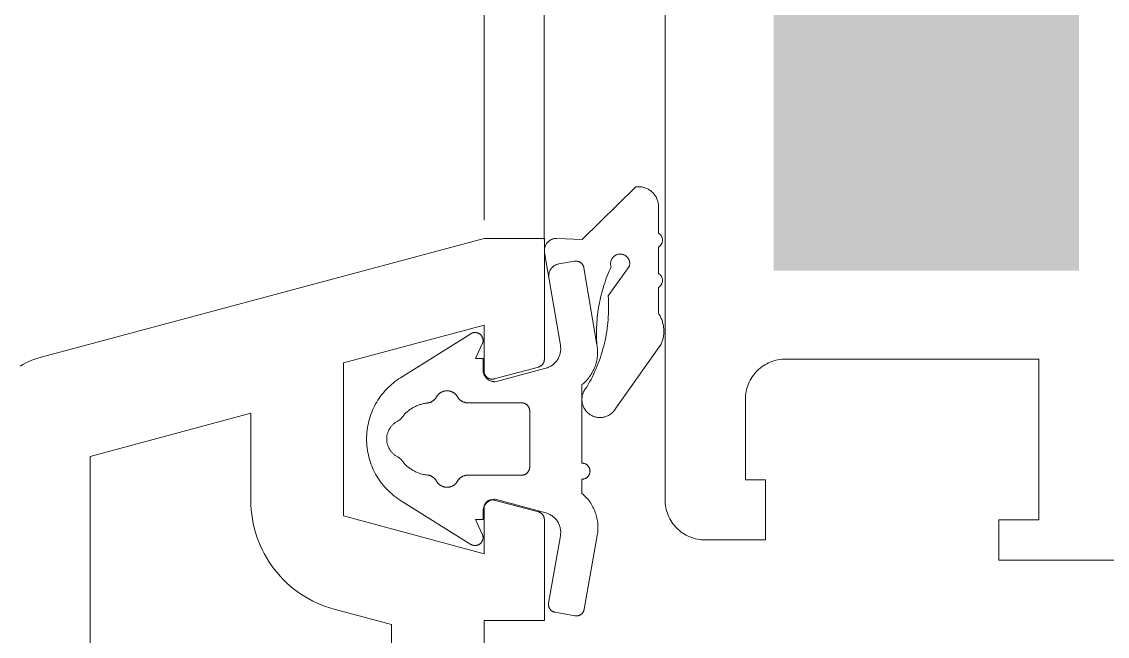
# Model space of a CAD drawing. Header units: metres. Extents: x 1838950 to 1842843, y 5171318 to 5174224.
# Drawn here: x 1841202.49933 to 1841202.52633, y 5171400.86338 to 5171400.87867 of the extents above; entities that cross this region are included whole.
import ezdxf

# ---------------------------------------------------------------- set-up
doc = ezdxf.new("R2010")
doc.units = ezdxf.units.M
doc.header["$LTSCALE"] = 0.0254
doc.layers.add('00 CHAZAL Coupe A.5', color=7, linetype='Continuous', lineweight=18)

# ---------------------------------------------------------------- blocks, each defined once
blk = doc.blocks.new('Groupe-1812-1')
at = {"layer": '00 CHAZAL Coupe A.5', "color": 7, "linetype": 'Continuous', "lineweight": 5}
for p, q in [((1841202.510832, 5171400.873731), (1841202.510832, 5171401.977731)), ((1841202.51233, 5171400.873231), (1841202.51233, 5171401.977731))]:
    blk.add_line(p, q, dxfattribs=at)
at = {"layer": '00 CHAZAL Coupe A.5', "color": 7, "linetype": 'Continuous', "lineweight": 5, "flags": 128}
for points in [[(1841202.537232, 5171400.865274), (1841202.523632, 5171400.865274), (1841202.523632, 5171400.866274), (1841202.524632, 5171400.866274), (1841202.524632, 5171400.870274), (1841202.518332, 5171400.870274), (1841202.518283, 5171400.870273), (1841202.518234, 5171400.870269), (1841202.518185, 5171400.870263), (1841202.518137, 5171400.870255), (1841202.518089, 5171400.870244), (1841202.518041, 5171400.870231), (1841202.517995, 5171400.870216), (1841202.517949, 5171400.870198), (1841202.517904, 5171400.870178), (1841202.51786, 5171400.870156), (1841202.517818, 5171400.870132), (1841202.517776, 5171400.870106), (1841202.517736, 5171400.870077), (1841202.517697, 5171400.870047), (1841202.51766, 5171400.870015), (1841202.517625, 5171400.869981), (1841202.517591, 5171400.869946), (1841202.517559, 5171400.869909), (1841202.517529, 5171400.86987), (1841202.5175, 5171400.86983), (1841202.517474, 5171400.869788), (1841202.51745, 5171400.869746), (1841202.517428, 5171400.869702), (1841202.517408, 5171400.869657), (1841202.51739, 5171400.869611), (1841202.517375, 5171400.869565), (1841202.517362, 5171400.869517), (1841202.517351, 5171400.869469), (1841202.517343, 5171400.869421), (1841202.517337, 5171400.869372), (1841202.517333, 5171400.869323), (1841202.517332, 5171400.869274), (1841202.517332, 5171400.867274), (1841202.517832, 5171400.867274), (1841202.517832, 5171400.865774), (1841202.516332, 5171400.865774), (1841202.516283, 5171400.865775), (1841202.516234, 5171400.865779), (1841202.516185, 5171400.865785), (1841202.516137, 5171400.865793), (1841202.516089, 5171400.865804), (1841202.516041, 5171400.865817), (1841202.515995, 5171400.865833), (1841202.515949, 5171400.86585), (1841202.515904, 5171400.86587), (1841202.51586, 5171400.865892), (1841202.515818, 5171400.865917), (1841202.515776, 5171400.865943), (1841202.515736, 5171400.865971), (1841202.515697, 5171400.866001), (1841202.51566, 5171400.866033), (1841202.515625, 5171400.866067), (1841202.515591, 5171400.866103), (1841202.515559, 5171400.86614), (1841202.515529, 5171400.866179), (1841202.5155, 5171400.866219), (1841202.515474, 5171400.86626), (1841202.51545, 5171400.866303), (1841202.515428, 5171400.866347), (1841202.515408, 5171400.866392), (1841202.51539, 5171400.866437), (1841202.515375, 5171400.866484), (1841202.515362, 5171400.866531), (1841202.515351, 5171400.866579), (1841202.515343, 5171400.866628), (1841202.515337, 5171400.866676), (1841202.515333, 5171400.866725), (1841202.515332, 5171400.866774), (1841202.515332, 5171400.875274), (1841202.515332, 5171400.91539)], [(1841202.510832, 5171400.848502), (1841202.510832, 5171400.863774), (1841202.512332, 5171400.863774), (1841202.512332, 5171400.86628), (1841202.512332, 5171400.866288), (1841202.512331, 5171400.866296), (1841202.51233, 5171400.866304), (1841202.512329, 5171400.866312), (1841202.512328, 5171400.86632), (1841202.512326, 5171400.866328), (1841202.512324, 5171400.866336), (1841202.512321, 5171400.866344), (1841202.512318, 5171400.866351), (1841202.512315, 5171400.866359), (1841202.512312, 5171400.866367), (1841202.512308, 5171400.866374), (1841202.512304, 5171400.866381), (1841202.5123, 5171400.866388), (1841202.512295, 5171400.866395), (1841202.51229, 5171400.866401), (1841202.512285, 5171400.866408), (1841202.51228, 5171400.866414), (1841202.512274, 5171400.86642), (1841202.512268, 5171400.866425), (1841202.512262, 5171400.866431), (1841202.512256, 5171400.866436), (1841202.51225, 5171400.866441), (1841202.512243, 5171400.866446), (1841202.512236, 5171400.86645), (1841202.512229, 5171400.866454), (1841202.512222, 5171400.866458), (1841202.512214, 5171400.866462), (1841202.512207, 5171400.866465), (1841202.512199, 5171400.866468), (1841202.512191, 5171400.86647), (1841202.512183, 5171400.866473), (1841202.511083, 5171400.866767), (1841202.511072, 5171400.86677), (1841202.511061, 5171400.866772), (1841202.51105, 5171400.866773), (1841202.511038, 5171400.866774), (1841202.511027, 5171400.866774), (1841202.511015, 5171400.866774), (1841202.511004, 5171400.866772), (1841202.510993, 5171400.86677), (1841202.510982, 5171400.866768), (1841202.510971, 5171400.866765), (1841202.51096, 5171400.866761), (1841202.510949, 5171400.866756), (1841202.510939, 5171400.866751), (1841202.510929, 5171400.866746), (1841202.510919, 5171400.86674), (1841202.51091, 5171400.866733), (1841202.510901, 5171400.866726), (1841202.510893, 5171400.866718), (1841202.510885, 5171400.86671), (1841202.510877, 5171400.866701), (1841202.51087, 5171400.866692), (1841202.510864, 5171400.866683), (1841202.510858, 5171400.866673), (1841202.510852, 5171400.866663), (1841202.510848, 5171400.866652), (1841202.510843, 5171400.866642), (1841202.51084, 5171400.866631), (1841202.510837, 5171400.86662), (1841202.510835, 5171400.866608), (1841202.510833, 5171400.866597), (1841202.510832, 5171400.866586), (1841202.510832, 5171400.866574), (1841202.510832, 5171400.865433), (1841202.507332, 5171400.866371), (1841202.507332, 5171400.870177), (1841202.510832, 5171400.871115), (1841202.510832, 5171400.869974), (1841202.510832, 5171400.869963), (1841202.510833, 5171400.869951), (1841202.510835, 5171400.86994), (1841202.510837, 5171400.869929), (1841202.51084, 5171400.869918), (1841202.510843, 5171400.869907), (1841202.510848, 5171400.869896), (1841202.510852, 5171400.869886), (1841202.510858, 5171400.869876), (1841202.510864, 5171400.869866), (1841202.51087, 5171400.869856), (1841202.510877, 5171400.869847), (1841202.510885, 5171400.869839), (1841202.510893, 5171400.869831), (1841202.510901, 5171400.869823), (1841202.51091, 5171400.869816), (1841202.510919, 5171400.869809), (1841202.510929, 5171400.869803), (1841202.510939, 5171400.869797), (1841202.510949, 5171400.869792), (1841202.51096, 5171400.869788), (1841202.510971, 5171400.869784), (1841202.510982, 5171400.869781), (1841202.510993, 5171400.869778), (1841202.511004, 5171400.869776), (1841202.511015, 5171400.869775), (1841202.511027, 5171400.869774), (1841202.511038, 5171400.869774), (1841202.51105, 5171400.869775), (1841202.511061, 5171400.869776), (1841202.511072, 5171400.869778), (1841202.511083, 5171400.869781), (1841202.512183, 5171400.870076), (1841202.512191, 5171400.870078), (1841202.512199, 5171400.870081), (1841202.512207, 5171400.870084), (1841202.512214, 5171400.870087), (1841202.512222, 5171400.87009), (1841202.512229, 5171400.870094), (1841202.512236, 5171400.870098), (1841202.512243, 5171400.870103), (1841202.51225, 5171400.870107), (1841202.512256, 5171400.870112), (1841202.512262, 5171400.870118), (1841202.512268, 5171400.870123), (1841202.512274, 5171400.870129), (1841202.51228, 5171400.870135), (1841202.512285, 5171400.870141), (1841202.51229, 5171400.870147), (1841202.512295, 5171400.870154), (1841202.5123, 5171400.870161), (1841202.512304, 5171400.870168), (1841202.512308, 5171400.870175), (1841202.512312, 5171400.870182), (1841202.512315, 5171400.870189), (1841202.512318, 5171400.870197), (1841202.512321, 5171400.870205), (1841202.512324, 5171400.870213), (1841202.512326, 5171400.87022), (1841202.512328, 5171400.870228), (1841202.512329, 5171400.870236), (1841202.51233, 5171400.870245), (1841202.512331, 5171400.870253), (1841202.512332, 5171400.870261), (1841202.512332, 5171400.870269), (1841202.512332, 5171400.873274), (1841202.510832, 5171400.873274), (1841202.499814, 5171400.870322), (1841202.499736, 5171400.870299), (1841202.499658, 5171400.870273), (1841202.499581, 5171400.870244), (1841202.499506, 5171400.870212), (1841202.499432, 5171400.870177), (1841202.49936, 5171400.870138), (1841202.49929, 5171400.870097)], [(1841202.501032, 5171400.855274), (1841202.501032, 5171400.867853), (1841202.505032, 5171400.868925), (1841202.505032, 5171400.866755), (1841202.505034, 5171400.86664), (1841202.505041, 5171400.866526), (1841202.505053, 5171400.866412), (1841202.505069, 5171400.866299), (1841202.50509, 5171400.866186), (1841202.505116, 5171400.866074), (1841202.505146, 5171400.865964), (1841202.50518, 5171400.865855), (1841202.505219, 5171400.865747), (1841202.505263, 5171400.865641), (1841202.50531, 5171400.865537), (1841202.505362, 5171400.865435), (1841202.505418, 5171400.865335), (1841202.505478, 5171400.865237), (1841202.505542, 5171400.865143), (1841202.50561, 5171400.86505), (1841202.505682, 5171400.864961), (1841202.505757, 5171400.864874), (1841202.505836, 5171400.864791), (1841202.505918, 5171400.864711), (1841202.506003, 5171400.864635), (1841202.506091, 5171400.864562), (1841202.506182, 5171400.864492), (1841202.506276, 5171400.864427), (1841202.506373, 5171400.864365), (1841202.506472, 5171400.864307), (1841202.506573, 5171400.864254), (1841202.506676, 5171400.864204), (1841202.506781, 5171400.864159), (1841202.506888, 5171400.864118), (1841202.506997, 5171400.864082), (1841202.507107, 5171400.86405), (1841202.508532, 5171400.863668), (1841202.508532, 5171400.855274)]]:
    blk.add_lwpolyline(points, dxfattribs=at)
at = {"layer": '00 CHAZAL Coupe A.5', "color": 9, "linetype": 'Continuous', "lineweight": 5, "true_color": 0xbbbbbb, "flags": 128}
for points in [[(1841202.514443, 5171400.872575), (1841202.513917, 5171400.871843), (1841202.513922, 5171400.87177), (1841202.513925, 5171400.871696), (1841202.513927, 5171400.871622), (1841202.513927, 5171400.871548), (1841202.513927, 5171400.871474), (1841202.513924, 5171400.8714), (1841202.513921, 5171400.871326), (1841202.513916, 5171400.871252), (1841202.513909, 5171400.871179), (1841202.513901, 5171400.871105), (1841202.513892, 5171400.871032), (1841202.513881, 5171400.870959), (1841202.513869, 5171400.870886), (1841202.513856, 5171400.870813), (1841202.513841, 5171400.87074), (1841202.513825, 5171400.870668), (1841202.513807, 5171400.870596), (1841202.513788, 5171400.870525), (1841202.513768, 5171400.870454), (1841202.513746, 5171400.870383), (1841202.513723, 5171400.870313), (1841202.513699, 5171400.870243), (1841202.513673, 5171400.870174), (1841202.513646, 5171400.870105), (1841202.513618, 5171400.870036), (1841202.513588, 5171400.869969), (1841202.513557, 5171400.869901), (1841202.513525, 5171400.869835), (1841202.513492, 5171400.869769), (1841202.513457, 5171400.869704), (1841202.513421, 5171400.869639), (1841202.513384, 5171400.869575), (1841202.513368, 5171400.869557), (1841202.513354, 5171400.869538), (1841202.51334, 5171400.869519), (1841202.513327, 5171400.869499), (1841202.513316, 5171400.869478), (1841202.513305, 5171400.869456), (1841202.513296, 5171400.869435), (1841202.513288, 5171400.869412), (1841202.513281, 5171400.869389), (1841202.513275, 5171400.869366), (1841202.51327, 5171400.869343), (1841202.513267, 5171400.869319), (1841202.513265, 5171400.869295), (1841202.513264, 5171400.869272), (1841202.513265, 5171400.869248), (1841202.513267, 5171400.869224), (1841202.51327, 5171400.8692), (1841202.513274, 5171400.869177), (1841202.513279, 5171400.869154), (1841202.513286, 5171400.869131), (1841202.513294, 5171400.869108), (1841202.513303, 5171400.869086), (1841202.513313, 5171400.869065), (1841202.513325, 5171400.869044), (1841202.513337, 5171400.869024), (1841202.513351, 5171400.869004), (1841202.513365, 5171400.868985), (1841202.513381, 5171400.868967), (1841202.513397, 5171400.86895), (1841202.513415, 5171400.868934), (1841202.513433, 5171400.868918), (1841202.513452, 5171400.868904), (1841202.513472, 5171400.86889), (1841202.513492, 5171400.868878), (1841202.513513, 5171400.868867), (1841202.513535, 5171400.868857), (1841202.513557, 5171400.868848), (1841202.513579, 5171400.86884), (1841202.513602, 5171400.868834), (1841202.513625, 5171400.868828), (1841202.513649, 5171400.868824), (1841202.513673, 5171400.868821), (1841202.513696, 5171400.86882), (1841202.51372, 5171400.86882), (1841202.513744, 5171400.86882), (1841202.513768, 5171400.868823), (1841202.513791, 5171400.868826), (1841202.513815, 5171400.868831), (1841202.513838, 5171400.868837), (1841202.51386, 5171400.868844), (1841202.513883, 5171400.868852), (1841202.513905, 5171400.868862), (1841202.513926, 5171400.868872), (1841202.513947, 5171400.868884), (1841202.513967, 5171400.868897), (1841202.513986, 5171400.868911), (1841202.514005, 5171400.868926), (1841202.514022, 5171400.868942), (1841202.514039, 5171400.868958), (1841202.514055, 5171400.868976), (1841202.51407, 5171400.868995), (1841202.514084, 5171400.869014), (1841202.514097, 5171400.869034), (1841202.514109, 5171400.869054), (1841202.515238, 5171400.870645), (1841202.515247, 5171400.870668), (1841202.515256, 5171400.870692), (1841202.515264, 5171400.870716), (1841202.515271, 5171400.87074), (1841202.515278, 5171400.870764), (1841202.515283, 5171400.870788), (1841202.515289, 5171400.870813), (1841202.515293, 5171400.870838), (1841202.515296, 5171400.870863), (1841202.515299, 5171400.870888), (1841202.515301, 5171400.870913), (1841202.515302, 5171400.870938), (1841202.515303, 5171400.870963), (1841202.515303, 5171400.870988), (1841202.515302, 5171400.871013), (1841202.5153, 5171400.871038), (1841202.515297, 5171400.871063), (1841202.515294, 5171400.871088), (1841202.51529, 5171400.871113), (1841202.515285, 5171400.871138), (1841202.515279, 5171400.871162), (1841202.515273, 5171400.871186), (1841202.515265, 5171400.87121), (1841202.515258, 5171400.871234), (1841202.515249, 5171400.871258), (1841202.51524, 5171400.871281), (1841202.51523, 5171400.871304), (1841202.515219, 5171400.871327), (1841202.515207, 5171400.871349), (1841202.515195, 5171400.871371), (1841202.515182, 5171400.871393), (1841202.515169, 5171400.871414), (1841202.515169, 5171400.872058), (1841202.51518, 5171400.872065), (1841202.515191, 5171400.872073), (1841202.515201, 5171400.872081), (1841202.51521, 5171400.87209), (1841202.515219, 5171400.8721), (1841202.515228, 5171400.87211), (1841202.515235, 5171400.87212), (1841202.515242, 5171400.872131), (1841202.515248, 5171400.872143), (1841202.515254, 5171400.872155), (1841202.515258, 5171400.872167), (1841202.515262, 5171400.87218), (1841202.515265, 5171400.872192), (1841202.515267, 5171400.872205), (1841202.515268, 5171400.872218), (1841202.515269, 5171400.872231), (1841202.515268, 5171400.872245), (1841202.515267, 5171400.872258), (1841202.515265, 5171400.87227), (1841202.515262, 5171400.872283), (1841202.515258, 5171400.872296), (1841202.515254, 5171400.872308), (1841202.515248, 5171400.87232), (1841202.515242, 5171400.872331), (1841202.515235, 5171400.872343), (1841202.515228, 5171400.872353), (1841202.515219, 5171400.872363), (1841202.51521, 5171400.872373), (1841202.515201, 5171400.872382), (1841202.515191, 5171400.87239), (1841202.51518, 5171400.872398), (1841202.515169, 5171400.872405), (1841202.515169, 5171400.873061), (1841202.51518, 5171400.873067), (1841202.515191, 5171400.873075), (1841202.515201, 5171400.873083), (1841202.51521, 5171400.873092), (1841202.515219, 5171400.873102), (1841202.515227, 5171400.873112), (1841202.515235, 5171400.873123), (1841202.515242, 5171400.873134), (1841202.515248, 5171400.873145), (1841202.515254, 5171400.873157), (1841202.515258, 5171400.873169), (1841202.515262, 5171400.873182), (1841202.515265, 5171400.873195), (1841202.515267, 5171400.873208), (1841202.515268, 5171400.873221), (1841202.515269, 5171400.873234), (1841202.515268, 5171400.873247), (1841202.515267, 5171400.87326), (1841202.515265, 5171400.873273), (1841202.515262, 5171400.873286), (1841202.515258, 5171400.873298), (1841202.515254, 5171400.87331), (1841202.515248, 5171400.873322), (1841202.515242, 5171400.873334), (1841202.515235, 5171400.873345), (1841202.515227, 5171400.873356), (1841202.515219, 5171400.873366), (1841202.51521, 5171400.873375), (1841202.515201, 5171400.873384), (1841202.51519, 5171400.873392), (1841202.51518, 5171400.8734), (1841202.515169, 5171400.873407), (1841202.515169, 5171400.874119), (1841202.515165, 5171400.874144), (1841202.51516, 5171400.874168), (1841202.515155, 5171400.874192), (1841202.515147, 5171400.874216), (1841202.515139, 5171400.874239), (1841202.51513, 5171400.874262), (1841202.515119, 5171400.874285), (1841202.515108, 5171400.874307), (1841202.515095, 5171400.874328), (1841202.515081, 5171400.874349), (1841202.515066, 5171400.874369), (1841202.515051, 5171400.874388), (1841202.515034, 5171400.874406), (1841202.515016, 5171400.874424), (1841202.514998, 5171400.87444), (1841202.514979, 5171400.874456), (1841202.514959, 5171400.874471), (1841202.514938, 5171400.874485), (1841202.514917, 5171400.874497), (1841202.514895, 5171400.874509), (1841202.514872, 5171400.874519), (1841202.514849, 5171400.874529), (1841202.514826, 5171400.874537), (1841202.514802, 5171400.874544), (1841202.514778, 5171400.87455), (1841202.514754, 5171400.874555), (1841202.514729, 5171400.874558), (1841202.514704, 5171400.87456), (1841202.51468, 5171400.874561), (1841202.514655, 5171400.874561), (1841202.51463, 5171400.87456), (1841202.514605, 5171400.874557), (1841202.513275, 5171400.873248), (1841202.512644, 5171400.873274), (1841202.512627, 5171400.873275), (1841202.512611, 5171400.873274), (1841202.512594, 5171400.873272), (1841202.512578, 5171400.87327), (1841202.512561, 5171400.873266), (1841202.512545, 5171400.873262), (1841202.512529, 5171400.873257), (1841202.512514, 5171400.873251), (1841202.512498, 5171400.873244), (1841202.512484, 5171400.873236), (1841202.512469, 5171400.873227), (1841202.512456, 5171400.873218), (1841202.512442, 5171400.873208), (1841202.51243, 5171400.873197), (1841202.512418, 5171400.873185), (1841202.512406, 5171400.873173), (1841202.512396, 5171400.87316), (1841202.512386, 5171400.873147), (1841202.512376, 5171400.873133), (1841202.512368, 5171400.873118), (1841202.51236, 5171400.873103), (1841202.512354, 5171400.873088), (1841202.512348, 5171400.873072), (1841202.512343, 5171400.873056), (1841202.512339, 5171400.87304), (1841202.512335, 5171400.873024), (1841202.512333, 5171400.873007), (1841202.512332, 5171400.872991), (1841202.512331, 5171400.872974), (1841202.512332, 5171400.872957), (1841202.512333, 5171400.872941), (1841202.512336, 5171400.872924), (1841202.51273, 5171400.870616), (1841202.512734, 5171400.870593), (1841202.512736, 5171400.87057), (1841202.512738, 5171400.870547), (1841202.512738, 5171400.870524), (1841202.512737, 5171400.870501), (1841202.512735, 5171400.870478), (1841202.512732, 5171400.870455), (1841202.512728, 5171400.870432), (1841202.512723, 5171400.870409), (1841202.512717, 5171400.870387), (1841202.51271, 5171400.870365), (1841202.512702, 5171400.870343), (1841202.512693, 5171400.870322), (1841202.512683, 5171400.870301), (1841202.512672, 5171400.87028), (1841202.51266, 5171400.870261), (1841202.512647, 5171400.870241), (1841202.512633, 5171400.870223), (1841202.512618, 5171400.870205), (1841202.512603, 5171400.870188), (1841202.512587, 5171400.870171), (1841202.51257, 5171400.870155), (1841202.512552, 5171400.87014), (1841202.512534, 5171400.870126), (1841202.512515, 5171400.870113), (1841202.512495, 5171400.8701), (1841202.512475, 5171400.870089), (1841202.512454, 5171400.870078), (1841202.512433, 5171400.870069), (1841202.512412, 5171400.87006), (1841202.51239, 5171400.870053), (1841202.512367, 5171400.870046), (1841202.511107, 5171400.869708), (1841202.511092, 5171400.869709), (1841202.511077, 5171400.86971), (1841202.511063, 5171400.869712), (1841202.511048, 5171400.869714), (1841202.511034, 5171400.869717), (1841202.51102, 5171400.869721), (1841202.511006, 5171400.869726), (1841202.510992, 5171400.869731), (1841202.510978, 5171400.869737), (1841202.510965, 5171400.869744), (1841202.510952, 5171400.869751), (1841202.51094, 5171400.869759), (1841202.510928, 5171400.869768), (1841202.510916, 5171400.869777), (1841202.510905, 5171400.869786), (1841202.510895, 5171400.869796), (1841202.510884, 5171400.869807), (1841202.510875, 5171400.869818), (1841202.510866, 5171400.86983), (1841202.510857, 5171400.869842), (1841202.510849, 5171400.869854), (1841202.510842, 5171400.869867), (1841202.510835, 5171400.86988), (1841202.510829, 5171400.869894), (1841202.510824, 5171400.869907), (1841202.51082, 5171400.869921), (1841202.510816, 5171400.869936), (1841202.510812, 5171400.86995), (1841202.51081, 5171400.869964), (1841202.510808, 5171400.869979), (1841202.510807, 5171400.869994), (1841202.510807, 5171400.870009), (1841202.510807, 5171400.870285), (1841202.510617, 5171400.870285), (1841202.510788, 5171400.870651), (1841202.510789, 5171400.870653), (1841202.51079, 5171400.870656), (1841202.510791, 5171400.870658), (1841202.510792, 5171400.870661), (1841202.510793, 5171400.870663), (1841202.510794, 5171400.870666), (1841202.510795, 5171400.870668), (1841202.510796, 5171400.870671), (1841202.510797, 5171400.870673), (1841202.510798, 5171400.870676), (1841202.510798, 5171400.870679), (1841202.510799, 5171400.870681), (1841202.5108, 5171400.870684), (1841202.510801, 5171400.870686), (1841202.510801, 5171400.870689), (1841202.510802, 5171400.870692), (1841202.510802, 5171400.870694), (1841202.510803, 5171400.870697), (1841202.510803, 5171400.8707), (1841202.510804, 5171400.870702), (1841202.510804, 5171400.870705), (1841202.510805, 5171400.870708), (1841202.510805, 5171400.870711), (1841202.510805, 5171400.870713), (1841202.510806, 5171400.870716), (1841202.510806, 5171400.870719), (1841202.510806, 5171400.870721), (1841202.510806, 5171400.870724), (1841202.510806, 5171400.870727), (1841202.510807, 5171400.87073), (1841202.510807, 5171400.870732), (1841202.510807, 5171400.870735), (1841202.510806, 5171400.870745), (1841202.510806, 5171400.870755), (1841202.510804, 5171400.870764), (1841202.510803, 5171400.870774), (1841202.510801, 5171400.870784), (1841202.510798, 5171400.870793), (1841202.510795, 5171400.870802), (1841202.510791, 5171400.870812), (1841202.510787, 5171400.870821), (1841202.510783, 5171400.870829), (1841202.510778, 5171400.870838), (1841202.510773, 5171400.870846), (1841202.510767, 5171400.870854), (1841202.510761, 5171400.870862), (1841202.510755, 5171400.870869), (1841202.510748, 5171400.870876), (1841202.510741, 5171400.870883), (1841202.510734, 5171400.87089), (1841202.510726, 5171400.870896), (1841202.510718, 5171400.870901), (1841202.510709, 5171400.870907), (1841202.510701, 5171400.870911), (1841202.510692, 5171400.870916), (1841202.510683, 5171400.87092), (1841202.510674, 5171400.870923), (1841202.510665, 5171400.870926), (1841202.510655, 5171400.870929), (1841202.510646, 5171400.870931), (1841202.510636, 5171400.870933), (1841202.510626, 5171400.870934), (1841202.510616, 5171400.870935), (1841202.510607, 5171400.870935), (1841202.510603, 5171400.870935), (1841202.5106, 5171400.870935), (1841202.510596, 5171400.870935), (1841202.510593, 5171400.870935), (1841202.510589, 5171400.870934), (1841202.510586, 5171400.870934), (1841202.510582, 5171400.870934), (1841202.510579, 5171400.870933), (1841202.510575, 5171400.870933), (1841202.510572, 5171400.870932), (1841202.510568, 5171400.870931), (1841202.510565, 5171400.870931), (1841202.510562, 5171400.87093), (1841202.510558, 5171400.870929), (1841202.510555, 5171400.870928), (1841202.510551, 5171400.870927), (1841202.510548, 5171400.870926), (1841202.510545, 5171400.870925), (1841202.510541, 5171400.870924), (1841202.510538, 5171400.870923), (1841202.510535, 5171400.870922), (1841202.510532, 5171400.87092), (1841202.510528, 5171400.870919), (1841202.510525, 5171400.870918), (1841202.510522, 5171400.870916), (1841202.510519, 5171400.870915), (1841202.510516, 5171400.870913), (1841202.510513, 5171400.870912), (1841202.510509, 5171400.87091), (1841202.510506, 5171400.870908), (1841202.510503, 5171400.870906), (1841202.5105, 5171400.870905), (1841202.508754, 5171400.86981), (1841202.508706, 5171400.869779), (1841202.50866, 5171400.869747), (1841202.508614, 5171400.869713), (1841202.508569, 5171400.869678), (1841202.508526, 5171400.869641), (1841202.508484, 5171400.869603), (1841202.508443, 5171400.869563), (1841202.508403, 5171400.869523), (1841202.508365, 5171400.869481), (1841202.508328, 5171400.869438), (1841202.508292, 5171400.869393), (1841202.508257, 5171400.869348), (1841202.508225, 5171400.869302), (1841202.508193, 5171400.869254), (1841202.508163, 5171400.869206), (1841202.508135, 5171400.869157), (1841202.508108, 5171400.869106), (1841202.508083, 5171400.869055), (1841202.50806, 5171400.869004), (1841202.508038, 5171400.868951), (1841202.508018, 5171400.868898), (1841202.507999, 5171400.868844), (1841202.507982, 5171400.86879), (1841202.507967, 5171400.868735), (1841202.507954, 5171400.86868), (1841202.507942, 5171400.868624), (1841202.507932, 5171400.868568), (1841202.507924, 5171400.868512), (1841202.507918, 5171400.868455), (1841202.507914, 5171400.868399), (1841202.507911, 5171400.868342), (1841202.50791, 5171400.868285), (1841202.507911, 5171400.868228), (1841202.507914, 5171400.868171), (1841202.507918, 5171400.868115), (1841202.507924, 5171400.868058), (1841202.507932, 5171400.868002), (1841202.507942, 5171400.867946), (1841202.507954, 5171400.86789), (1841202.507967, 5171400.867835), (1841202.507982, 5171400.86778), (1841202.507999, 5171400.867726), (1841202.508018, 5171400.867672), (1841202.508038, 5171400.867619), (1841202.50806, 5171400.867566), (1841202.508083, 5171400.867514), (1841202.508108, 5171400.867463), (1841202.508135, 5171400.867413), (1841202.508163, 5171400.867364), (1841202.508193, 5171400.867316), (1841202.508225, 5171400.867268), (1841202.508257, 5171400.867222), (1841202.508292, 5171400.867176), (1841202.508328, 5171400.867132), (1841202.508365, 5171400.867089), (1841202.508403, 5171400.867047), (1841202.508443, 5171400.867006), (1841202.508484, 5171400.866967), (1841202.508526, 5171400.866929), (1841202.508569, 5171400.866892), (1841202.508614, 5171400.866857), (1841202.50866, 5171400.866823), (1841202.508706, 5171400.866791), (1841202.508754, 5171400.86676), (1841202.5105, 5171400.865665), (1841202.510503, 5171400.865663), (1841202.510506, 5171400.865662), (1841202.510509, 5171400.86566), (1841202.510513, 5171400.865658), (1841202.510516, 5171400.865657), (1841202.510519, 5171400.865655), (1841202.510522, 5171400.865654), (1841202.510525, 5171400.865652), (1841202.510528, 5171400.865651), (1841202.510532, 5171400.865649), (1841202.510535, 5171400.865648), (1841202.510538, 5171400.865647), (1841202.510541, 5171400.865646), (1841202.510545, 5171400.865645), (1841202.510548, 5171400.865644), (1841202.510551, 5171400.865643), (1841202.510555, 5171400.865642), (1841202.510558, 5171400.865641), (1841202.510562, 5171400.86564), (1841202.510565, 5171400.865639), (1841202.510568, 5171400.865638), (1841202.510572, 5171400.865638), (1841202.510575, 5171400.865637), (1841202.510579, 5171400.865637), (1841202.510582, 5171400.865636), (1841202.510586, 5171400.865636), (1841202.510589, 5171400.865636), (1841202.510593, 5171400.865635), (1841202.510596, 5171400.865635), (1841202.5106, 5171400.865635), (1841202.510603, 5171400.865635), (1841202.510607, 5171400.865635), (1841202.510616, 5171400.865635), (1841202.510626, 5171400.865636), (1841202.510636, 5171400.865637), (1841202.510646, 5171400.865639), (1841202.510655, 5171400.865641), (1841202.510665, 5171400.865643), (1841202.510674, 5171400.865646), (1841202.510683, 5171400.86565), (1841202.510692, 5171400.865654), (1841202.510701, 5171400.865658), (1841202.510709, 5171400.865663), (1841202.510718, 5171400.865668), (1841202.510726, 5171400.865674), (1841202.510734, 5171400.86568), (1841202.510741, 5171400.865687), (1841202.510748, 5171400.865693), (1841202.510755, 5171400.8657), (1841202.510761, 5171400.865708), (1841202.510767, 5171400.865716), (1841202.510773, 5171400.865724), (1841202.510778, 5171400.865732), (1841202.510783, 5171400.86574), (1841202.510787, 5171400.865749), (1841202.510791, 5171400.865758), (1841202.510795, 5171400.865767), (1841202.510798, 5171400.865777), (1841202.510801, 5171400.865786), (1841202.510803, 5171400.865796), (1841202.510804, 5171400.865805), (1841202.510806, 5171400.865815), (1841202.510806, 5171400.865825), (1841202.510807, 5171400.865835), (1841202.510807, 5171400.865837), (1841202.510807, 5171400.86584), (1841202.510806, 5171400.865843), (1841202.510806, 5171400.865846), (1841202.510806, 5171400.865848), (1841202.510806, 5171400.865851), (1841202.510806, 5171400.865854), (1841202.510805, 5171400.865857), (1841202.510805, 5171400.865859), (1841202.510805, 5171400.865862), (1841202.510804, 5171400.865865), (1841202.510804, 5171400.865867), (1841202.510803, 5171400.86587), (1841202.510803, 5171400.865873), (1841202.510802, 5171400.865875), (1841202.510802, 5171400.865878), (1841202.510801, 5171400.865881), (1841202.510801, 5171400.865883), (1841202.5108, 5171400.865886), (1841202.510799, 5171400.865889), (1841202.510798, 5171400.865891), (1841202.510798, 5171400.865894), (1841202.510797, 5171400.865896), (1841202.510796, 5171400.865899), (1841202.510795, 5171400.865902), (1841202.510794, 5171400.865904), (1841202.510793, 5171400.865907), (1841202.510792, 5171400.865909), (1841202.510791, 5171400.865912), (1841202.51079, 5171400.865914), (1841202.510789, 5171400.865917), (1841202.510788, 5171400.865919), (1841202.510617, 5171400.866285), (1841202.510807, 5171400.866285), (1841202.510807, 5171400.866485), (1841202.510807, 5171400.8665), (1841202.510808, 5171400.866514), (1841202.51081, 5171400.866529), (1841202.510812, 5171400.866543), (1841202.510816, 5171400.866558), (1841202.51082, 5171400.866572), (1841202.510824, 5171400.866586), (1841202.510829, 5171400.8666), (1841202.510835, 5171400.866613), (1841202.510842, 5171400.866626), (1841202.510849, 5171400.866639), (1841202.510857, 5171400.866652), (1841202.510866, 5171400.866664), (1841202.510875, 5171400.866675), (1841202.510884, 5171400.866686), (1841202.510895, 5171400.866697), (1841202.510905, 5171400.866707), (1841202.510916, 5171400.866717), (1841202.510928, 5171400.866726), (1841202.51094, 5171400.866734), (1841202.510952, 5171400.866742), (1841202.510965, 5171400.866749), (1841202.510978, 5171400.866756), (1841202.510992, 5171400.866762), (1841202.511006, 5171400.866767), (1841202.51102, 5171400.866772), (1841202.511034, 5171400.866776), (1841202.511048, 5171400.866779), (1841202.511063, 5171400.866782), (1841202.511077, 5171400.866783), (1841202.511092, 5171400.866785), (1841202.511107, 5171400.866785), (1841202.512367, 5171400.866447), (1841202.51239, 5171400.866441), (1841202.512412, 5171400.866433), (1841202.512433, 5171400.866424), (1841202.512454, 5171400.866415), (1841202.512475, 5171400.866404), (1841202.512495, 5171400.866393), (1841202.512515, 5171400.866381), (1841202.512534, 5171400.866367), (1841202.512552, 5171400.866353), (1841202.51257, 5171400.866338), (1841202.512587, 5171400.866322), (1841202.512603, 5171400.866306), (1841202.512618, 5171400.866289), (1841202.512633, 5171400.866271), (1841202.512647, 5171400.866252), (1841202.51266, 5171400.866233), (1841202.512672, 5171400.866213), (1841202.512683, 5171400.866193), (1841202.512693, 5171400.866172), (1841202.512702, 5171400.86615), (1841202.51271, 5171400.866129), (1841202.512717, 5171400.866107), (1841202.512723, 5171400.866084), (1841202.512728, 5171400.866062), (1841202.512732, 5171400.866039), (1841202.512735, 5171400.866016), (1841202.512737, 5171400.865993), (1841202.512738, 5171400.86597), (1841202.512738, 5171400.865946), (1841202.512736, 5171400.865923), (1841202.512734, 5171400.8659), (1841202.51273, 5171400.865877), (1841202.512436, 5171400.864206), (1841202.512436, 5171400.864205), (1841202.512435, 5171400.864204), (1841202.512435, 5171400.864203), (1841202.512435, 5171400.864202), (1841202.512435, 5171400.864201), (1841202.512435, 5171400.8642), (1841202.512435, 5171400.864199), (1841202.512435, 5171400.864198), (1841202.512434, 5171400.864197), (1841202.512434, 5171400.864196), (1841202.512434, 5171400.864195), (1841202.512434, 5171400.864194), (1841202.512434, 5171400.864192), (1841202.512434, 5171400.864191), (1841202.512434, 5171400.86419), (1841202.512434, 5171400.864189), (1841202.512433, 5171400.864188), (1841202.512433, 5171400.864187), (1841202.512433, 5171400.864186), (1841202.512433, 5171400.864185), (1841202.512433, 5171400.864184), (1841202.512433, 5171400.864183), (1841202.512433, 5171400.864182), (1841202.512433, 5171400.86418), (1841202.512433, 5171400.864179), (1841202.512433, 5171400.864178), (1841202.512433, 5171400.864177), (1841202.512433, 5171400.864176), (1841202.512433, 5171400.864175), (1841202.512433, 5171400.864174), (1841202.512433, 5171400.864173), (1841202.512433, 5171400.864172), (1841202.512433, 5171400.864163), (1841202.512434, 5171400.864154), (1841202.512435, 5171400.864146), (1841202.512436, 5171400.864137), (1841202.512438, 5171400.864128), (1841202.51244, 5171400.86412), (1841202.512442, 5171400.864112), (1841202.512445, 5171400.864103), (1841202.512448, 5171400.864095), (1841202.512452, 5171400.864087), (1841202.512455, 5171400.864079), (1841202.51246, 5171400.864072), (1841202.512464, 5171400.864064), (1841202.512469, 5171400.864057), (1841202.512474, 5171400.86405), (1841202.51248, 5171400.864043), (1841202.512485, 5171400.864037), (1841202.512491, 5171400.86403), (1841202.512498, 5171400.864024), (1841202.512504, 5171400.864019), (1841202.512511, 5171400.864013), (1841202.512518, 5171400.864008), (1841202.512525, 5171400.864003), (1841202.512533, 5171400.863999), (1841202.51254, 5171400.863994), (1841202.512548, 5171400.86399), (1841202.512556, 5171400.863987), (1841202.512564, 5171400.863984), (1841202.512573, 5171400.863981), (1841202.512581, 5171400.863979), (1841202.51259, 5171400.863976), (1841202.512598, 5171400.863975), (1841202.513091, 5171400.863888), (1841202.513092, 5171400.863888), (1841202.513092, 5171400.863888), (1841202.513093, 5171400.863887), (1841202.513094, 5171400.863887), (1841202.513095, 5171400.863887), (1841202.513096, 5171400.863887), (1841202.513097, 5171400.863887), (1841202.513098, 5171400.863887), (1841202.513099, 5171400.863887), (1841202.5131, 5171400.863887), (1841202.513101, 5171400.863886), (1841202.513102, 5171400.863886), (1841202.513103, 5171400.863886), (1841202.513104, 5171400.863886), (1841202.513105, 5171400.863886), (1841202.513106, 5171400.863886), (1841202.513106, 5171400.863886), (1841202.513107, 5171400.863886), (1841202.513108, 5171400.863886), (1841202.513109, 5171400.863886), (1841202.51311, 5171400.863885), (1841202.513111, 5171400.863885), (1841202.513112, 5171400.863885), (1841202.513113, 5171400.863885), (1841202.513114, 5171400.863885), (1841202.513115, 5171400.863885), (1841202.513116, 5171400.863885), (1841202.513117, 5171400.863885), (1841202.513118, 5171400.863885), (1841202.513119, 5171400.863885), (1841202.51312, 5171400.863885), (1841202.513121, 5171400.863885), (1841202.513129, 5171400.863885), (1841202.513138, 5171400.863885), (1841202.513147, 5171400.863886), (1841202.513156, 5171400.863887), (1841202.513165, 5171400.863889), (1841202.513173, 5171400.863891), (1841202.513182, 5171400.863893), (1841202.51319, 5171400.863896), (1841202.513199, 5171400.863899), (1841202.513207, 5171400.863902), (1841202.513215, 5171400.863906), (1841202.513223, 5171400.86391), (1841202.51323, 5171400.863915), (1841202.513238, 5171400.86392), (1841202.513245, 5171400.863925), (1841202.513252, 5171400.86393), (1841202.513259, 5171400.863936), (1841202.513265, 5171400.863942), (1841202.513271, 5171400.863948), (1841202.513277, 5171400.863955), (1841202.513283, 5171400.863962), (1841202.513288, 5171400.863969), (1841202.513293, 5171400.863976), (1841202.513298, 5171400.863984), (1841202.513302, 5171400.863992), (1841202.513306, 5171400.864), (1841202.51331, 5171400.864008), (1841202.513313, 5171400.864016), (1841202.513316, 5171400.864024), (1841202.513318, 5171400.864033), (1841202.513321, 5171400.864041), (1841202.513322, 5171400.86405), (1841202.513646, 5171400.865887), (1841202.513652, 5171400.865923), (1841202.513657, 5171400.865959), (1841202.51366, 5171400.865995), (1841202.513663, 5171400.866032), (1841202.513664, 5171400.866068), (1841202.513664, 5171400.866104), (1841202.513663, 5171400.866141), (1841202.51366, 5171400.866177), (1841202.513657, 5171400.866213), (1841202.513652, 5171400.86625), (1841202.513646, 5171400.866285), (1841202.513638, 5171400.866321), (1841202.51363, 5171400.866357), (1841202.51362, 5171400.866392), (1841202.51361, 5171400.866427), (1841202.513598, 5171400.866461), (1841202.513585, 5171400.866495), (1841202.513571, 5171400.866529), (1841202.513555, 5171400.866562), (1841202.513539, 5171400.866594), (1841202.513522, 5171400.866626), (1841202.513503, 5171400.866658), (1841202.513484, 5171400.866689), (1841202.513463, 5171400.866719), (1841202.513442, 5171400.866748), (1841202.513419, 5171400.866777), (1841202.513396, 5171400.866805), (1841202.513372, 5171400.866832), (1841202.513346, 5171400.866858), (1841202.51332, 5171400.866884), (1841202.513294, 5171400.866908), (1841202.513266, 5171400.866932), (1841202.513266, 5171400.867285), (1841202.513276, 5171400.867285), (1841202.513285, 5171400.867286), (1841202.513295, 5171400.867287), (1841202.513305, 5171400.867289), (1841202.513314, 5171400.867291), (1841202.513324, 5171400.867294), (1841202.513333, 5171400.867297), (1841202.513342, 5171400.8673), (1841202.513351, 5171400.867304), (1841202.51336, 5171400.867309), (1841202.513369, 5171400.867314), (1841202.513377, 5171400.867319), (1841202.513385, 5171400.867324), (1841202.513393, 5171400.867331), (1841202.5134, 5171400.867337), (1841202.513407, 5171400.867344), (1841202.513414, 5171400.867351), (1841202.51342, 5171400.867358), (1841202.513426, 5171400.867366), (1841202.513432, 5171400.867374), (1841202.513437, 5171400.867382), (1841202.513442, 5171400.867391), (1841202.513447, 5171400.8674), (1841202.513451, 5171400.867409), (1841202.513454, 5171400.867418), (1841202.513457, 5171400.867427), (1841202.51346, 5171400.867437), (1841202.513462, 5171400.867446), (1841202.513464, 5171400.867456), (1841202.513465, 5171400.867466), (1841202.513466, 5171400.867475), (1841202.513466, 5171400.867485), (1841202.513466, 5171400.867495), (1841202.513465, 5171400.867505), (1841202.513464, 5171400.867514), (1841202.513462, 5171400.867524), (1841202.51346, 5171400.867534), (1841202.513457, 5171400.867543), (1841202.513454, 5171400.867552), (1841202.513451, 5171400.867562), (1841202.513447, 5171400.867571), (1841202.513442, 5171400.867579), (1841202.513437, 5171400.867588), (1841202.513432, 5171400.867596), (1841202.513426, 5171400.867604), (1841202.51342, 5171400.867612), (1841202.513414, 5171400.867619), (1841202.513407, 5171400.867627), (1841202.5134, 5171400.867633), (1841202.513393, 5171400.86764), (1841202.513385, 5171400.867646), (1841202.513377, 5171400.867651), (1841202.513369, 5171400.867657), (1841202.51336, 5171400.867661), (1841202.513351, 5171400.867666), (1841202.513342, 5171400.86767), (1841202.513333, 5171400.867673), (1841202.513324, 5171400.867677), (1841202.513314, 5171400.867679), (1841202.513305, 5171400.867681), (1841202.513295, 5171400.867683), (1841202.513285, 5171400.867684), (1841202.513276, 5171400.867685), (1841202.513266, 5171400.867685), (1841202.513266, 5171400.869638), (1841202.513293, 5171400.86966), (1841202.513319, 5171400.869683), (1841202.513344, 5171400.869707), (1841202.513368, 5171400.869732), (1841202.513392, 5171400.869757), (1841202.513415, 5171400.869783), (1841202.513436, 5171400.869811), (1841202.513457, 5171400.869838), (1841202.513477, 5171400.869867), (1841202.513496, 5171400.869896), (1841202.513514, 5171400.869926), (1841202.513531, 5171400.869956), (1841202.513547, 5171400.869987), (1841202.513562, 5171400.870018), (1841202.513576, 5171400.87005), (1841202.513588, 5171400.870083), (1841202.5136, 5171400.870115), (1841202.51361, 5171400.870149), (1841202.51362, 5171400.870182), (1841202.513628, 5171400.870216), (1841202.513635, 5171400.87025), (1841202.513641, 5171400.870284), (1841202.513646, 5171400.870318), (1841202.513649, 5171400.870353), (1841202.513652, 5171400.870388), (1841202.513653, 5171400.870422), (1841202.513653, 5171400.870457), (1841202.513652, 5171400.870492), (1841202.51365, 5171400.870527), (1841202.513646, 5171400.870561), (1841202.513642, 5171400.870596), (1841202.513636, 5171400.87063), (1841202.513632, 5171400.870692), (1841202.513629, 5171400.870754), (1841202.513627, 5171400.870817), (1841202.513626, 5171400.870879), (1841202.513627, 5171400.870941), (1841202.513628, 5171400.871004), (1841202.51363, 5171400.871066), (1841202.513633, 5171400.871128), (1841202.513637, 5171400.87119), (1841202.513642, 5171400.871252), (1841202.513648, 5171400.871314), (1841202.513654, 5171400.871376), (1841202.513662, 5171400.871438), (1841202.513671, 5171400.8715), (1841202.513681, 5171400.871561), (1841202.513692, 5171400.871623), (1841202.513703, 5171400.871684), (1841202.513716, 5171400.871745), (1841202.513729, 5171400.871806), (1841202.513744, 5171400.871866), (1841202.513759, 5171400.871927), (1841202.513776, 5171400.871987), (1841202.513793, 5171400.872047), (1841202.513811, 5171400.872106), (1841202.513831, 5171400.872166), (1841202.513851, 5171400.872225), (1841202.513872, 5171400.872283), (1841202.513894, 5171400.872342), (1841202.513917, 5171400.8724), (1841202.51394, 5171400.872457), (1841202.513965, 5171400.872514), (1841202.513991, 5171400.872571), (1841202.513986, 5171400.872585), (1841202.513983, 5171400.872598), (1841202.51398, 5171400.872612), (1841202.513979, 5171400.872626), (1841202.513978, 5171400.87264), (1841202.513978, 5171400.872654), (1841202.513978, 5171400.872668), (1841202.51398, 5171400.872682), (1841202.513982, 5171400.872696), (1841202.513986, 5171400.87271), (1841202.51399, 5171400.872724), (1841202.513995, 5171400.872737), (1841202.514, 5171400.87275), (1841202.514006, 5171400.872762), (1841202.514014, 5171400.872774), (1841202.514021, 5171400.872786), (1841202.51403, 5171400.872797), (1841202.514039, 5171400.872808), (1841202.514049, 5171400.872818), (1841202.514059, 5171400.872828), (1841202.51407, 5171400.872837), (1841202.514081, 5171400.872845), (1841202.514093, 5171400.872853), (1841202.514105, 5171400.87286), (1841202.514118, 5171400.872866), (1841202.514131, 5171400.872871), (1841202.514144, 5171400.872876), (1841202.514158, 5171400.87288), (1841202.514172, 5171400.872883), (1841202.514186, 5171400.872885), (1841202.5142, 5171400.872886), (1841202.514214, 5171400.872887), (1841202.514228, 5171400.872887), (1841202.514242, 5171400.872885), (1841202.514256, 5171400.872884), (1841202.51427, 5171400.872881), (1841202.514283, 5171400.872877), (1841202.514297, 5171400.872873), (1841202.51431, 5171400.872868), (1841202.514322, 5171400.872862), (1841202.514335, 5171400.872855), (1841202.514347, 5171400.872848), (1841202.514358, 5171400.87284), (1841202.514369, 5171400.872831), (1841202.51438, 5171400.872821), (1841202.51439, 5171400.872811), (1841202.514399, 5171400.872801), (1841202.514408, 5171400.87279), (1841202.514416, 5171400.872778), (1841202.514423, 5171400.872766), (1841202.51443, 5171400.872754), (1841202.514436, 5171400.872741), (1841202.514441, 5171400.872728), (1841202.514445, 5171400.872714), (1841202.514448, 5171400.872701), (1841202.514451, 5171400.872687), (1841202.514453, 5171400.872673), (1841202.514454, 5171400.872659), (1841202.514454, 5171400.872645), (1841202.514453, 5171400.872631), (1841202.514452, 5171400.872617), (1841202.51445, 5171400.872603), (1841202.514447, 5171400.872589), (1841202.514443, 5171400.872575)], [(1841202.513636, 5171400.87063), (1841202.513313, 5171400.872546), (1841202.513311, 5171400.872556), (1841202.513309, 5171400.872565), (1841202.513306, 5171400.872575), (1841202.513302, 5171400.872584), (1841202.513299, 5171400.872593), (1841202.513294, 5171400.872602), (1841202.51329, 5171400.872611), (1841202.513285, 5171400.872619), (1841202.513279, 5171400.872627), (1841202.513273, 5171400.872635), (1841202.513267, 5171400.872643), (1841202.51326, 5171400.87265), (1841202.513253, 5171400.872657), (1841202.513246, 5171400.872663), (1841202.513239, 5171400.87267), (1841202.513231, 5171400.872675), (1841202.513222, 5171400.872681), (1841202.513214, 5171400.872686), (1841202.513205, 5171400.87269), (1841202.513196, 5171400.872695), (1841202.513187, 5171400.872698), (1841202.513178, 5171400.872702), (1841202.513169, 5171400.872705), (1841202.513159, 5171400.872707), (1841202.51315, 5171400.872709), (1841202.51314, 5171400.87271), (1841202.51313, 5171400.872711), (1841202.51312, 5171400.872712), (1841202.51311, 5171400.872712), (1841202.513101, 5171400.872711), (1841202.513091, 5171400.87271), (1841202.513081, 5171400.872709), (1841202.512687, 5171400.872639), (1841202.512673, 5171400.872636), (1841202.512659, 5171400.872633), (1841202.512645, 5171400.872628), (1841202.512631, 5171400.872624), (1841202.512618, 5171400.872618), (1841202.512605, 5171400.872612), (1841202.512592, 5171400.872605), (1841202.51258, 5171400.872598), (1841202.512568, 5171400.87259), (1841202.512556, 5171400.872581), (1841202.512545, 5171400.872572), (1841202.512534, 5171400.872562), (1841202.512524, 5171400.872552), (1841202.512514, 5171400.872541), (1841202.512504, 5171400.87253), (1841202.512496, 5171400.872519), (1841202.512487, 5171400.872507), (1841202.51248, 5171400.872494), (1841202.512473, 5171400.872482), (1841202.512467, 5171400.872469), (1841202.512461, 5171400.872455), (1841202.512456, 5171400.872442), (1841202.512451, 5171400.872428), (1841202.512448, 5171400.872414), (1841202.512445, 5171400.8724), (1841202.512442, 5171400.872386), (1841202.512441, 5171400.872371), (1841202.51244, 5171400.872357), (1841202.512439, 5171400.872342), (1841202.51244, 5171400.872328), (1841202.512441, 5171400.872313), (1841202.512443, 5171400.872299)], [(1841202.508683, 5171400.86873), (1841202.508687, 5171400.868732), (1841202.50869, 5171400.868734), (1841202.508694, 5171400.868736), (1841202.508698, 5171400.868739), (1841202.508702, 5171400.868741), (1841202.508705, 5171400.868743), (1841202.508709, 5171400.868745), (1841202.508713, 5171400.868748), (1841202.508716, 5171400.86875), (1841202.50872, 5171400.868753), (1841202.508723, 5171400.868755), (1841202.508727, 5171400.868758), (1841202.50873, 5171400.868761), (1841202.508734, 5171400.868763), (1841202.508737, 5171400.868766), (1841202.50874, 5171400.868769), (1841202.508744, 5171400.868772), (1841202.508747, 5171400.868774), (1841202.50875, 5171400.868777), (1841202.508753, 5171400.86878), (1841202.508757, 5171400.868783), (1841202.50876, 5171400.868786), (1841202.508763, 5171400.86879), (1841202.508766, 5171400.868793), (1841202.508769, 5171400.868796), (1841202.508771, 5171400.868799), (1841202.508774, 5171400.868802), (1841202.508777, 5171400.868806), (1841202.50878, 5171400.868809), (1841202.508783, 5171400.868812), (1841202.508785, 5171400.868816), (1841202.508788, 5171400.868819), (1841202.508802, 5171400.868838), (1841202.508817, 5171400.868856), (1841202.508832, 5171400.868874), (1841202.508847, 5171400.868892), (1841202.508863, 5171400.868909), (1841202.508879, 5171400.868925), (1841202.508896, 5171400.868941), (1841202.508914, 5171400.868957), (1841202.508931, 5171400.868972), (1841202.508949, 5171400.868987), (1841202.508968, 5171400.869002), (1841202.508986, 5171400.869016), (1841202.509006, 5171400.869029), (1841202.509025, 5171400.869042), (1841202.509045, 5171400.869054), (1841202.509065, 5171400.869066), (1841202.509085, 5171400.869077), (1841202.509106, 5171400.869088), (1841202.509127, 5171400.869098), (1841202.509148, 5171400.869108), (1841202.50917, 5171400.869117), (1841202.509191, 5171400.869126), (1841202.509213, 5171400.869134), (1841202.509235, 5171400.869141), (1841202.509258, 5171400.869148), (1841202.50928, 5171400.869155), (1841202.509303, 5171400.86916), (1841202.509326, 5171400.869165), (1841202.509349, 5171400.86917), (1841202.509372, 5171400.869174), (1841202.509395, 5171400.869177), (1841202.509418, 5171400.86918), (1841202.509427, 5171400.869181), (1841202.509436, 5171400.869182), (1841202.509444, 5171400.869184), (1841202.509453, 5171400.869186), (1841202.509462, 5171400.869188), (1841202.509471, 5171400.86919), (1841202.509479, 5171400.869193), (1841202.509488, 5171400.869196), (1841202.509496, 5171400.869199), (1841202.509504, 5171400.869202), (1841202.509512, 5171400.869206), (1841202.509521, 5171400.86921), (1841202.509528, 5171400.869214), (1841202.509536, 5171400.869218), (1841202.509544, 5171400.869223), (1841202.509552, 5171400.869228), (1841202.509559, 5171400.869233), (1841202.509566, 5171400.869238), (1841202.509573, 5171400.869244), (1841202.50958, 5171400.869249), (1841202.509587, 5171400.869255), (1841202.509594, 5171400.869261), (1841202.5096, 5171400.869267), (1841202.509606, 5171400.869274), (1841202.509612, 5171400.869281), (1841202.509618, 5171400.869287), (1841202.509624, 5171400.869294), (1841202.509629, 5171400.869301), (1841202.509634, 5171400.869309), (1841202.509639, 5171400.869316), (1841202.509644, 5171400.869324), (1841202.509648, 5171400.869332), (1841202.509653, 5171400.86934), (1841202.509659, 5171400.869349), (1841202.509664, 5171400.869357), (1841202.50967, 5171400.869365), (1841202.509676, 5171400.869373), (1841202.509682, 5171400.86938), (1841202.509689, 5171400.869388), (1841202.509696, 5171400.869395), (1841202.509703, 5171400.869402), (1841202.50971, 5171400.869409), (1841202.509718, 5171400.869415), (1841202.509725, 5171400.869421), (1841202.509733, 5171400.869427), (1841202.509742, 5171400.869433), (1841202.50975, 5171400.869439), (1841202.509758, 5171400.869444), (1841202.509767, 5171400.869449), (1841202.509776, 5171400.869453), (1841202.509785, 5171400.869458), (1841202.509794, 5171400.869462), (1841202.509803, 5171400.869465), (1841202.509812, 5171400.869469), (1841202.509822, 5171400.869472), (1841202.509831, 5171400.869474), (1841202.509841, 5171400.869477), (1841202.509851, 5171400.869479), (1841202.50986, 5171400.869481), (1841202.50987, 5171400.869482), (1841202.50988, 5171400.869483), (1841202.50989, 5171400.869484), (1841202.5099, 5171400.869485), (1841202.50991, 5171400.869485), (1841202.50992, 5171400.869485), (1841202.50993, 5171400.869484), (1841202.509939, 5171400.869483), (1841202.509949, 5171400.869482), (1841202.509959, 5171400.869481), (1841202.509968, 5171400.869479), (1841202.509978, 5171400.869477), (1841202.509988, 5171400.869475), (1841202.509997, 5171400.869472), (1841202.510006, 5171400.869469), (1841202.510016, 5171400.869466), (1841202.510025, 5171400.869462), (1841202.510034, 5171400.869458), (1841202.510043, 5171400.869454), (1841202.510051, 5171400.869449), (1841202.51006, 5171400.869445), (1841202.510068, 5171400.86944), (1841202.510077, 5171400.869434), (1841202.510085, 5171400.869429), (1841202.510093, 5171400.869423), (1841202.5101, 5171400.869417), (1841202.510108, 5171400.86941), (1841202.510115, 5171400.869404), (1841202.510122, 5171400.869397), (1841202.510129, 5171400.86939), (1841202.510135, 5171400.869383), (1841202.510142, 5171400.869375), (1841202.510148, 5171400.869368), (1841202.510154, 5171400.86936), (1841202.510159, 5171400.869352), (1841202.510165, 5171400.869343), (1841202.51017, 5171400.869335), (1841202.510175, 5171400.869326), (1841202.51018, 5171400.869318), (1841202.510186, 5171400.86931), (1841202.510192, 5171400.869302), (1841202.510198, 5171400.869295), (1841202.510204, 5171400.869287), (1841202.510211, 5171400.86928), (1841202.510217, 5171400.869273), (1841202.510224, 5171400.869266), (1841202.510232, 5171400.869259), (1841202.510239, 5171400.869253), (1841202.510247, 5171400.869247), (1841202.510255, 5171400.869241), (1841202.510263, 5171400.869235), (1841202.510271, 5171400.86923), (1841202.51028, 5171400.869225), (1841202.510288, 5171400.86922), (1841202.510297, 5171400.869216), (1841202.510306, 5171400.869212), (1841202.510315, 5171400.869208), (1841202.510324, 5171400.869204), (1841202.510333, 5171400.869201), (1841202.510342, 5171400.869198), (1841202.510352, 5171400.869195), (1841202.510361, 5171400.869193), (1841202.510371, 5171400.869191), (1841202.510381, 5171400.869189), (1841202.51039, 5171400.869187), (1841202.5104, 5171400.869186), (1841202.51041, 5171400.869186), (1841202.51042, 5171400.869185), (1841202.51043, 5171400.869185), (1841202.511766, 5171400.869185), (1841202.511776, 5171400.869185), (1841202.511785, 5171400.869184), (1841202.511795, 5171400.869183), (1841202.511805, 5171400.869181), (1841202.511814, 5171400.869179), (1841202.511824, 5171400.869176), (1841202.511833, 5171400.869173), (1841202.511842, 5171400.86917), (1841202.511851, 5171400.869166), (1841202.51186, 5171400.869161), (1841202.511869, 5171400.869156), (1841202.511877, 5171400.869151), (1841202.511885, 5171400.869146), (1841202.511893, 5171400.86914), (1841202.5119, 5171400.869133), (1841202.511907, 5171400.869126), (1841202.511914, 5171400.869119), (1841202.51192, 5171400.869112), (1841202.511926, 5171400.869104), (1841202.511932, 5171400.869096), (1841202.511937, 5171400.869088), (1841202.511942, 5171400.869079), (1841202.511947, 5171400.86907), (1841202.511951, 5171400.869061), (1841202.511954, 5171400.869052), (1841202.511957, 5171400.869043), (1841202.51196, 5171400.869033), (1841202.511962, 5171400.869024), (1841202.511964, 5171400.869014), (1841202.511965, 5171400.869005), (1841202.511966, 5171400.868995), (1841202.511966, 5171400.868985), (1841202.511966, 5171400.867585), (1841202.511966, 5171400.867575), (1841202.511965, 5171400.867565), (1841202.511964, 5171400.867556), (1841202.511962, 5171400.867546), (1841202.51196, 5171400.867536), (1841202.511957, 5171400.867527), (1841202.511954, 5171400.867518), (1841202.511951, 5171400.867508), (1841202.511947, 5171400.867499), (1841202.511942, 5171400.867491), (1841202.511937, 5171400.867482), (1841202.511932, 5171400.867474), (1841202.511926, 5171400.867466), (1841202.51192, 5171400.867458), (1841202.511914, 5171400.867451), (1841202.511907, 5171400.867443), (1841202.5119, 5171400.867437), (1841202.511893, 5171400.86743), (1841202.511885, 5171400.867424), (1841202.511877, 5171400.867419), (1841202.511869, 5171400.867413), (1841202.51186, 5171400.867409), (1841202.511851, 5171400.867404), (1841202.511842, 5171400.8674), (1841202.511833, 5171400.867397), (1841202.511824, 5171400.867394), (1841202.511814, 5171400.867391), (1841202.511805, 5171400.867389), (1841202.511795, 5171400.867387), (1841202.511785, 5171400.867386), (1841202.511776, 5171400.867385), (1841202.511766, 5171400.867385), (1841202.51043, 5171400.867385), (1841202.51042, 5171400.867385), (1841202.51041, 5171400.867384), (1841202.5104, 5171400.867383), (1841202.51039, 5171400.867382), (1841202.510381, 5171400.867381), (1841202.510371, 5171400.867379), (1841202.510361, 5171400.867377), (1841202.510352, 5171400.867375), (1841202.510342, 5171400.867372), (1841202.510333, 5171400.867369), (1841202.510324, 5171400.867366), (1841202.510315, 5171400.867362), (1841202.510306, 5171400.867358), (1841202.510297, 5171400.867354), (1841202.510288, 5171400.867349), (1841202.51028, 5171400.867345), (1841202.510271, 5171400.86734), (1841202.510263, 5171400.867334), (1841202.510255, 5171400.867329), (1841202.510247, 5171400.867323), (1841202.510239, 5171400.867317), (1841202.510232, 5171400.86731), (1841202.510224, 5171400.867304), (1841202.510217, 5171400.867297), (1841202.510211, 5171400.86729), (1841202.510204, 5171400.867283), (1841202.510198, 5171400.867275), (1841202.510192, 5171400.867268), (1841202.510186, 5171400.86726), (1841202.51018, 5171400.867252), (1841202.510175, 5171400.867243), (1841202.51017, 5171400.867235), (1841202.510165, 5171400.867226), (1841202.510159, 5171400.867218), (1841202.510154, 5171400.86721), (1841202.510148, 5171400.867202), (1841202.510142, 5171400.867195), (1841202.510135, 5171400.867187), (1841202.510129, 5171400.86718), (1841202.510122, 5171400.867173), (1841202.510115, 5171400.867166), (1841202.510108, 5171400.867159), (1841202.5101, 5171400.867153), (1841202.510093, 5171400.867147), (1841202.510085, 5171400.867141), (1841202.510077, 5171400.867135), (1841202.510068, 5171400.86713), (1841202.51006, 5171400.867125), (1841202.510051, 5171400.86712), (1841202.510043, 5171400.867116), (1841202.510034, 5171400.867112), (1841202.510025, 5171400.867108), (1841202.510016, 5171400.867104), (1841202.510006, 5171400.867101), (1841202.509997, 5171400.867098), (1841202.509988, 5171400.867095), (1841202.509978, 5171400.867093), (1841202.509968, 5171400.867091), (1841202.509959, 5171400.867089), (1841202.509949, 5171400.867087), (1841202.509939, 5171400.867086), (1841202.50993, 5171400.867086), (1841202.50992, 5171400.867085), (1841202.50991, 5171400.867085), (1841202.5099, 5171400.867085), (1841202.50989, 5171400.867086), (1841202.50988, 5171400.867086), (1841202.50987, 5171400.867088), (1841202.50986, 5171400.867089), (1841202.509851, 5171400.867091), (1841202.509841, 5171400.867093), (1841202.509831, 5171400.867095), (1841202.509822, 5171400.867098), (1841202.509812, 5171400.867101), (1841202.509803, 5171400.867105), (1841202.509794, 5171400.867108), (1841202.509785, 5171400.867112), (1841202.509776, 5171400.867117), (1841202.509767, 5171400.867121), (1841202.509758, 5171400.867126), (1841202.50975, 5171400.867131), (1841202.509742, 5171400.867137), (1841202.509733, 5171400.867142), (1841202.509725, 5171400.867148), (1841202.509718, 5171400.867155), (1841202.50971, 5171400.867161), (1841202.509703, 5171400.867168), (1841202.509696, 5171400.867175), (1841202.509689, 5171400.867182), (1841202.509682, 5171400.867189), (1841202.509676, 5171400.867197), (1841202.50967, 5171400.867205), (1841202.509664, 5171400.867213), (1841202.509659, 5171400.867221), (1841202.509653, 5171400.86723), (1841202.509648, 5171400.867238), (1841202.509644, 5171400.867246), (1841202.509639, 5171400.867254), (1841202.509634, 5171400.867261), (1841202.509629, 5171400.867268), (1841202.509624, 5171400.867275), (1841202.509618, 5171400.867282), (1841202.509612, 5171400.867289), (1841202.509606, 5171400.867296), (1841202.5096, 5171400.867302), (1841202.509594, 5171400.867309), (1841202.509587, 5171400.867315), (1841202.50958, 5171400.867321), (1841202.509573, 5171400.867326), (1841202.509566, 5171400.867332), (1841202.509559, 5171400.867337), (1841202.509552, 5171400.867342), (1841202.509544, 5171400.867347), (1841202.509536, 5171400.867351), (1841202.509528, 5171400.867356), (1841202.509521, 5171400.86736), (1841202.509512, 5171400.867364), (1841202.509504, 5171400.867367), (1841202.509496, 5171400.867371), (1841202.509488, 5171400.867374), (1841202.509479, 5171400.867377), (1841202.509471, 5171400.867379), (1841202.509462, 5171400.867382), (1841202.509453, 5171400.867384), (1841202.509444, 5171400.867386), (1841202.509436, 5171400.867387), (1841202.509427, 5171400.867389), (1841202.509418, 5171400.86739), (1841202.509395, 5171400.867393), (1841202.509372, 5171400.867396), (1841202.509349, 5171400.8674), (1841202.509326, 5171400.867404), (1841202.509303, 5171400.86741), (1841202.50928, 5171400.867415), (1841202.509258, 5171400.867422), (1841202.509235, 5171400.867428), (1841202.509213, 5171400.867436), (1841202.509191, 5171400.867444), (1841202.50917, 5171400.867452), (1841202.509148, 5171400.867462), (1841202.509127, 5171400.867471), (1841202.509106, 5171400.867482), (1841202.509085, 5171400.867492), (1841202.509065, 5171400.867504), (1841202.509045, 5171400.867516), (1841202.509025, 5171400.867528), (1841202.509006, 5171400.867541), (1841202.508986, 5171400.867554), (1841202.508968, 5171400.867568), (1841202.508949, 5171400.867583), (1841202.508931, 5171400.867597), (1841202.508914, 5171400.867613), (1841202.508896, 5171400.867628), (1841202.508879, 5171400.867645), (1841202.508863, 5171400.867661), (1841202.508847, 5171400.867678), (1841202.508832, 5171400.867696), (1841202.508817, 5171400.867714), (1841202.508802, 5171400.867732), (1841202.508788, 5171400.86775), (1841202.508785, 5171400.867754), (1841202.508783, 5171400.867757), (1841202.50878, 5171400.867761), (1841202.508777, 5171400.867764), (1841202.508774, 5171400.867767), (1841202.508771, 5171400.867771), (1841202.508769, 5171400.867774), (1841202.508766, 5171400.867777), (1841202.508763, 5171400.86778), (1841202.50876, 5171400.867783), (1841202.508757, 5171400.867786), (1841202.508753, 5171400.867789), (1841202.50875, 5171400.867792), (1841202.508747, 5171400.867795), (1841202.508744, 5171400.867798), (1841202.50874, 5171400.867801), (1841202.508737, 5171400.867804), (1841202.508734, 5171400.867807), (1841202.50873, 5171400.867809), (1841202.508727, 5171400.867812), (1841202.508723, 5171400.867814), (1841202.50872, 5171400.867817), (1841202.508716, 5171400.86782), (1841202.508713, 5171400.867822), (1841202.508709, 5171400.867824), (1841202.508705, 5171400.867827), (1841202.508702, 5171400.867829), (1841202.508698, 5171400.867831), (1841202.508694, 5171400.867833), (1841202.50869, 5171400.867835), (1841202.508687, 5171400.867837), (1841202.508683, 5171400.867839), (1841202.508668, 5171400.867848), (1841202.508653, 5171400.867856), (1841202.508638, 5171400.867865), (1841202.508624, 5171400.867875), (1841202.50861, 5171400.867885), (1841202.508596, 5171400.867895), (1841202.508583, 5171400.867906), (1841202.50857, 5171400.867918), (1841202.508558, 5171400.86793), (1841202.508546, 5171400.867942), (1841202.508534, 5171400.867955), (1841202.508523, 5171400.867968), (1841202.508513, 5171400.867981), (1841202.508502, 5171400.867995), (1841202.508493, 5171400.868009), (1841202.508484, 5171400.868024), (1841202.508475, 5171400.868039), (1841202.508467, 5171400.868054), (1841202.508459, 5171400.868069), (1841202.508452, 5171400.868085), (1841202.508445, 5171400.8681), (1841202.508439, 5171400.868117), (1841202.508434, 5171400.868133), (1841202.508429, 5171400.868149), (1841202.508424, 5171400.868166), (1841202.508421, 5171400.868183), (1841202.508417, 5171400.868199), (1841202.508415, 5171400.868216), (1841202.508413, 5171400.868233), (1841202.508411, 5171400.868251), (1841202.50841, 5171400.868268), (1841202.50841, 5171400.868285), (1841202.50841, 5171400.868302), (1841202.508411, 5171400.868319), (1841202.508413, 5171400.868336), (1841202.508415, 5171400.868353), (1841202.508417, 5171400.86837), (1841202.508421, 5171400.868387), (1841202.508424, 5171400.868404), (1841202.508429, 5171400.868421), (1841202.508434, 5171400.868437), (1841202.508439, 5171400.868453), (1841202.508445, 5171400.868469), (1841202.508452, 5171400.868485), (1841202.508459, 5171400.868501), (1841202.508467, 5171400.868516), (1841202.508475, 5171400.868531), (1841202.508484, 5171400.868546), (1841202.508493, 5171400.868561), (1841202.508502, 5171400.868575), (1841202.508513, 5171400.868589), (1841202.508523, 5171400.868602), (1841202.508534, 5171400.868615), (1841202.508546, 5171400.868628), (1841202.508558, 5171400.86864), (1841202.50857, 5171400.868652), (1841202.508583, 5171400.868663), (1841202.508596, 5171400.868674), (1841202.50861, 5171400.868685), (1841202.508624, 5171400.868695), (1841202.508638, 5171400.868705), (1841202.508653, 5171400.868714), (1841202.508668, 5171400.868722), (1841202.508683, 5171400.86873)]]:
    blk.add_lwpolyline(points, dxfattribs=at)
at = {"layer": '00 CHAZAL Coupe A.5', "color": 7, "linetype": 'Continuous', "lineweight": 5}
blk.add_solid([(1841202.518032, 5171400.872474), (1841202.525632, 5171400.872474), (1841202.518032, 5171400.900274), (1841202.525632, 5171400.900274)], dxfattribs=at)

msp = doc.modelspace()

# ---------------------------------------------------------------- block references
at = {"layer": '00 CHAZAL Coupe A.5', "color": 7}
msp.add_blockref('Groupe-1812-1', (0, 0), dxfattribs=at)

doc.saveas('drawing.dxf')
